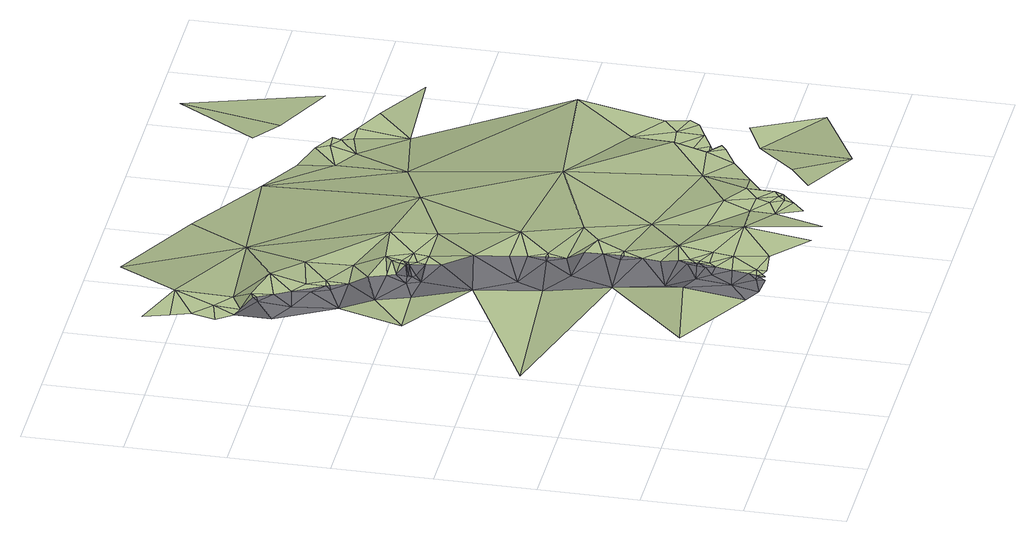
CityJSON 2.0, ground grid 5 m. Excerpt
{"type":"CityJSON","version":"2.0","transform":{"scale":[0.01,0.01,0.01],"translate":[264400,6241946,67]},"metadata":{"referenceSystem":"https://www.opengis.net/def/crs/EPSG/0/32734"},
"CityObjects":{
"terrain1":{"type":"TINRelief","geometry":[{"type":"CompositeSurface","lod":"1","boundaries":[[[0,1,2]],[[3,2,1]],[[3,4,5]],[[4,6,5]],[[7,8,9]],[[9,8,10]],[[9,10,11]],[[10,8,12]],[[11,10,13]],[[10,12,14]],[[13,10,15]],[[16,13,15]],[[17,18,19]],[[6,20,19]],[[16,21,22]],[[20,17,19]],[[15,10,14]],[[15,21,16]],[[22,21,23]],[[24,22,23]],[[23,25,24]],[[26,24,25]],[[21,27,23]],[[27,21,15]],[[25,23,27]],[[25,28,26]],[[28,29,26]],[[28,25,27]],[[28,30,29]],[[14,31,15]],[[32,30,33]],[[33,34,32]],[[28,33,30]],[[15,31,27]],[[34,33,35]],[[14,36,31]],[[37,38,39]],[[40,41,39]],[[37,42,38]],[[31,28,27]],[[39,41,37]],[[40,43,44]],[[35,33,45]],[[44,41,40]],[[46,35,45]],[[44,43,47]],[[48,46,45]],[[49,48,50]],[[51,49,50]],[[51,50,52]],[[44,53,41]],[[54,55,56]],[[37,41,53]],[[56,42,54]],[[57,58,59]],[[60,33,28]],[[59,61,62]],[[58,63,47]],[[44,47,63]],[[42,37,54]],[[62,61,64]],[[65,50,48]],[[57,59,62]],[[66,67,68]],[[69,70,71]],[[67,72,73]],[[70,73,72]],[[45,65,48]],[[74,75,76]],[[70,72,71]],[[77,69,78]],[[67,79,72]],[[67,66,79]],[[76,68,74]],[[63,58,57]],[[69,71,78]],[[80,52,81]],[[72,82,71]],[[83,77,84]],[[50,81,52]],[[72,79,82]],[[76,66,68]],[[60,45,33]],[[44,63,53]],[[75,80,81]],[[71,82,78]],[[85,28,31]],[[64,83,86]],[[54,37,53]],[[77,78,84]],[[64,86,62]],[[66,87,79]],[[82,79,87]],[[78,82,84]],[[87,66,76]],[[57,62,88]],[[86,83,84]],[[82,87,84]],[[81,50,65]],[[28,85,60]],[[63,57,88]],[[75,89,76]],[[60,65,45]],[[62,86,88]],[[89,75,81]],[[76,89,87]],[[90,91,31]],[[87,92,84]],[[92,86,84]],[[85,31,93]],[[91,93,31]],[[86,92,88]],[[94,53,63]],[[53,94,54]],[[92,87,89]],[[63,88,94]],[[95,60,85]],[[93,95,85]],[[96,97,91]],[[98,93,91]],[[94,88,92]],[[97,99,91]],[[100,81,65]],[[91,99,98]],[[65,60,100]],[[81,101,89]],[[93,98,102]],[[95,93,102]],[[94,103,54]],[[97,104,99]],[[105,98,99]],[[105,102,98]],[[101,92,89]],[[99,104,105]],[[104,106,105]],[[107,102,105]],[[95,102,108]],[[106,107,105]],[[60,95,109]],[[107,108,102]],[[110,107,106]],[[92,101,94]],[[107,110,108]],[[101,81,100]],[[110,111,108]],[[109,95,108]],[[109,100,60]],[[111,112,108]],[[94,113,103]],[[112,109,108]],[[114,115,116]],[[94,101,117]],[[118,109,112]],[[100,119,101]],[[120,100,109]],[[94,117,113]],[[118,121,109]],[[122,114,116]],[[121,120,109]],[[123,121,118]],[[101,119,117]],[[121,123,124]],[[125,121,124]],[[125,126,121]],[[127,100,120]],[[121,126,120]],[[128,125,124]],[[129,125,128]],[[128,130,129]],[[129,126,125]],[[129,130,131]],[[131,132,129]],[[132,126,129]],[[126,133,120]],[[122,116,134]],[[132,133,126]],[[131,135,132]],[[120,133,136]],[[137,119,100]],[[133,132,135]],[[117,119,138]],[[127,120,136]],[[139,133,135]],[[133,139,136]],[[127,137,100]],[[138,119,140]],[[141,136,139]],[[122,134,142]],[[136,141,127]],[[117,138,143]],[[141,139,144]],[[145,140,119]],[[146,127,141]],[[141,144,147]],[[148,143,138]],[[140,149,138]],[[147,146,141]],[[148,138,149]],[[119,137,145]],[[127,146,137]],[[149,140,150]],[[151,148,149]],[[140,152,150]],[[151,149,150]],[[145,152,140]],[[150,153,151]],[[150,152,153]],[[152,154,153]],[[145,154,152]],[[155,154,145]],[[145,156,155]],[[157,158,159]],[[160,159,158]]]}]},
"road1":{"type":"Road","attributes":{"highway":"motorway_link","surface":"asphalt","lanes":1,"width":2.2,"oneway":"yes"},"geometry":[{"type":"MultiSurface","lod":"1","boundaries":[[[161,162,0]],[[0,162,1]],[[163,162,161]],[[163,161,164]],[[162,165,1]],[[164,166,163]],[[162,163,11]],[[9,163,166]],[[9,166,7]],[[162,167,165]],[[9,11,163]],[[1,165,168]],[[162,11,13]],[[13,167,162]],[[3,1,168]],[[169,165,167]],[[167,13,16]],[[170,168,165]],[[169,167,16]],[[165,169,171]],[[165,171,170]],[[16,22,169]],[[169,22,171]],[[168,30,3]],[[168,170,26]],[[22,24,171]],[[24,170,171]],[[4,3,172]],[[26,29,168]],[[24,26,170]],[[30,168,29]],[[173,18,174]],[[3,30,175]],[[35,172,3]],[[6,4,176]],[[3,175,35]],[[174,177,173]],[[172,178,4]],[[39,173,177]],[[4,178,176]],[[175,30,32]],[[6,179,20]],[[20,180,17]],[[18,181,174]],[[32,34,175]],[[46,172,35]],[[175,34,35]],[[18,17,64]],[[176,75,6]],[[46,48,172]],[[172,48,178]],[[174,47,177]],[[180,20,179]],[[18,182,181]],[[177,40,39]],[[52,176,178]],[[58,47,174]],[[174,181,58]],[[43,40,177]],[[179,6,74]],[[64,182,18]],[[177,47,43]],[[180,77,17]],[[80,176,52]],[[74,6,75]],[[48,49,178]],[[75,176,80]],[[64,17,83]],[[49,51,178]],[[77,83,17]],[[178,51,52]],[[183,180,179]],[[181,182,59]],[[59,58,181]],[[180,183,184]],[[183,179,185]],[[61,59,182]],[[184,69,180]],[[64,61,182]],[[179,68,185]],[[68,179,74]],[[180,69,77]],[[186,184,183]],[[185,67,183]],[[67,186,183]],[[70,184,186]],[[67,185,68]],[[184,70,69]],[[186,67,73]],[[70,186,73]]]}]}
},
"vertices":[
[728,239,460],[784,555,460],[316,475,460],[816,904,400],[802,1237,350],[48,1194,320],[746,1566,350],[943,190,470],[963,207,470],[950,231,470],[1000,243,470],[957,272,470],[997,192,470],[972,355,470],[1137,210,470],[1103,375,470],[987,438,470],[627,2015,310],[567,2177,280],[416,1843,310],[688,1852,310],[1017,475,470],[1002,521,470],[1028,522,470],[1003,530,470],[1031,573,470],[1011,621,470],[1119,476,470],[1149,651,470],[1019,711,450],[1028,801,450],[1382,381,470],[1036,892,450],[1076,898,450],[1036,906,450],[1032,993,450],[1323,44,470],[595,2788,210],[465,2756,210],[525,2676,210],[585,2596,280],[583,2657,210],[498,2878,210],[593,2583,280],[624,2612,280],[1159,1042,450],[1029,1080,450],[636,2507,280],[1025,1167,410],[1021,1253,410],[1056,1264,410],[1020,1267,410],[1005,1351,410],[691,2714,210],[700,2998,210],[424,3099,210],[466,2975,210],[760,2375,280],[678,2430,280],[763,2277,280],[1435,839,400],[770,2262,280],[806,2288,280],[825,2561,280],[802,2177,280],[1260,1133,450],[931,1871,360],[902,1905,360],[918,1829,360],[882,1964,310],[898,1921,360],[905,1948,360],[912,1921,360],[900,1913,360],[933,1754,360],[963,1604,410],[997,1827,360],[866,2007,310],[924,1994,360],[924,1914,360],[991,1435,410],[1225,1431,410],[933,1945,360],[834,2092,310],[958,2030,360],[1514,589,380],[959,2187,290],[1012,1906,360],[945,2416,290],[1215,1827,360],[1612,50,380],[1683,292,380],[1186,2055,360],[1687,414,380],[1209,2756,180],[1758,557,380],[1738,168,380],[1801,227,380],[1784,338,380],[1816,273,380],[1877,1357,380],[1599,1991,320],[1810,407,380],[1045,3330,100],[1864,286,380],[1850,308,380],[1871,292,380],[1890,337,380],[1893,473,380],[2082,725,310],[1939,345,280],[2007,399,280],[2144,506,280],[1494,3079,110],[2277,330,280],[2144,226,280],[2380,62,310],[1942,2829,90],[2280,612,280],[1992,2133,220],[2370,925,310],[2308,752,310],[2543,539,220],[2348,666,310],[2382,693,310],[2403,748,210],[2422,798,210],[2546,1164,210],[2416,719,210],[2422,745,210],[2426,726,210],[2436,732,210],[2461,772,210],[2488,855,210],[2893,288,220],[2531,778,210],[2505,949,210],[2837,1483,210],[2135,2514,130],[2625,824,210],[2262,2438,130],[2632,963,210],[2724,627,220],[2167,2704,90],[2720,870,210],[2517,2228,90],[2725,1037,210],[2753,922,210],[2279,2641,130],[2316,2576,130],[2377,2532,130],[2391,2578,130],[2466,2492,90],[2407,2570,90],[2565,2493,90],[2723,2415,90],[3039,2260,70],[2377,2964,90],[2552,2866,70],[2727,3386,30],[2868,2711,70],
[815,195,460],[854,334,460],[908,226,470],[912,183,470],[876,509,460],[932,213,470],[912,442,470],[883,662,400],[975,483,470],[988,577,470],[977,529,470],[886,1117,400],[405,2470,280],[534,2400,280],[996,900,450],[861,1370,350],[555,2568,280],[984,1256,410],[839,1833,310],[813,1900,310],[692,2338,280],[727,2251,280],[876,1886,310],[877,1910,310],[892,1870,310],[889,1906,310]
]}
